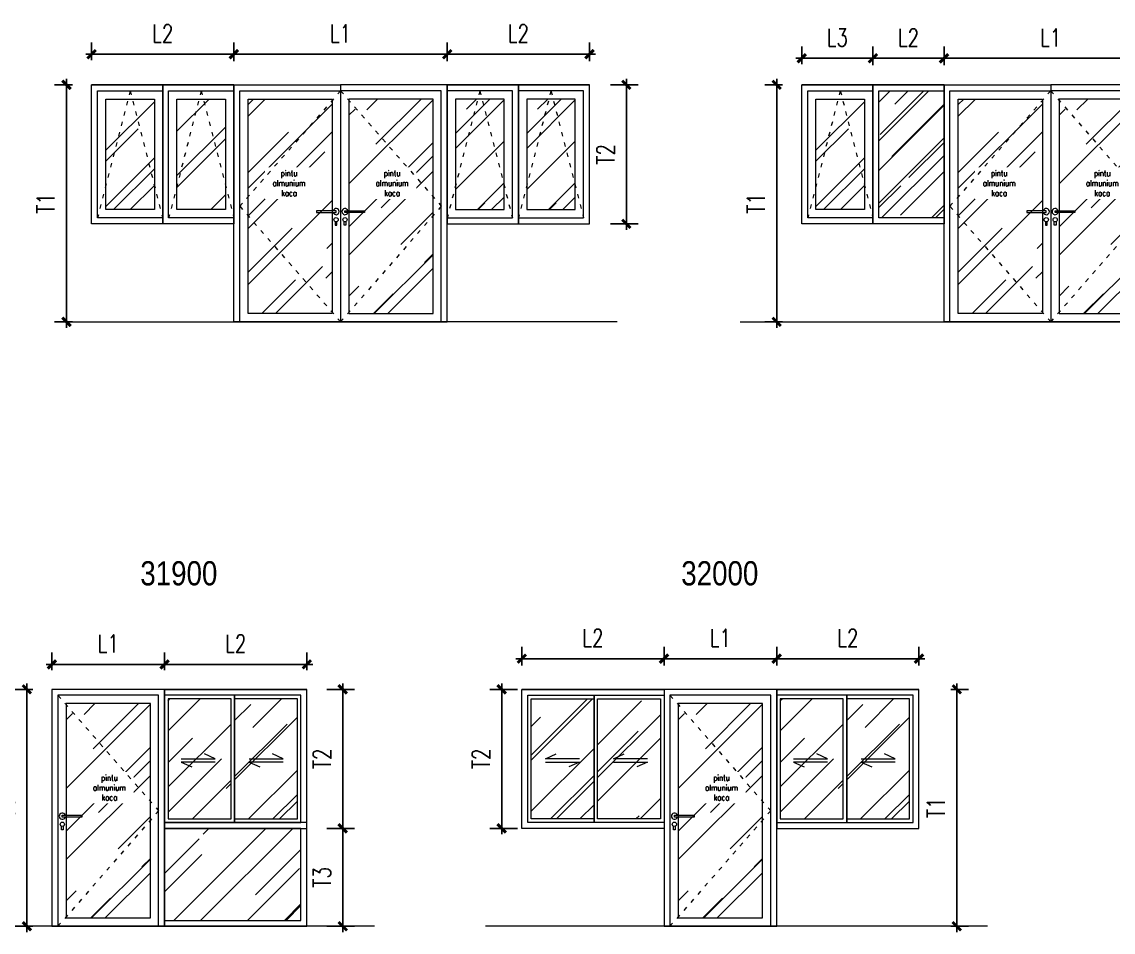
# Model space of a CAD drawing. Header units: centimetres. Extents: x 241563 to 294181, y -34797 to 61752.
# Drawn here: x 253709 to 262915, y 6713 to 14398 of the extents above; entities that cross this region are included whole.
import ezdxf

# ---------------------------------------------------------------- set-up
doc = ezdxf.new("R2010")
doc.units = ezdxf.units.CM
doc.header["$MEASUREMENT"] = 0
doc.linetypes.add('ACAD_ISO03W100', pattern=[30, 12, -18])
doc.layers.add('0.00', color=130, linetype='Continuous', lineweight=0)
doc.layers.add('0.09', color=30, linetype='Continuous', lineweight=9)
doc.styles.add('51DIM', font='SIMPLEX.shx', dxfattribs={"width": 0.85})
doc.styles.add('ISO', font='ARIALN.TTF')
doc.styles.add('TEXT', font='simplex.shx', dxfattribs={"width": 0.75})
doc.dimstyles.new('D100B', dxfattribs={"dimscale": 100, "dimtxt": 1.5, "dimasz": 0.5, "dimexe": 1, "dimexo": 2, "dimgap": 1, "dimtad": 1, "dimdec": 0, "dimzin": 0, "dimdsep": 46, "dimtxsty": 'TEXT', "dimblk1": 'tick', "dimblk2": 'tick', "dimsah": 1, "dimcen": 0, "dimclre": 15, "dimadec": 0, "dimazin": 0, "dimtfac": 1, "dimtdec": 0, "dimtix": 1, "dimtmove": 2, "dimatfit": 3, "dimldrblk": 'tick', "dimfxl": 1, "dimtolj": 1, "dimtzin": 0, "dimarcsym": 0})
pattern_1 = [(45, (2066.2, -5092.07), (424.2641, 1131.37085), [7500, -1000, 2500, -500]), (45, (2359.66, -4445.1), (-823.7794, 116.6726), [1500, -165, 3000, -375]), (45, (1942.46, -4614.77), (1601.59686, 2075.3584), [4000, -700, 2000, -500])]
pattern_2 = [(45, (2666.2, -5092.07), (424.2641, 1131.37085), [7500, -1000, 2500, -500]), (45, (2959.66, -4445.1), (-823.7794, 116.6726), [1500, -165, 3000, -375]), (45, (2542.46, -4614.77), (1601.59686, 2075.3584), [4000, -700, 2000, -500])]
pattern_3 = [(45, (8056.57, -5092.07), (424.2641, 1131.37085), [7500, -1000, 2500, -500]), (45, (8350, -4445.1), (-823.7794, 116.6726), [1500, -165, 3000, -375]), (45, (7932.82, -4614.77), (1601.59686, 2075.3584), [4000, -700, 2000, -500])]
pattern_4 = [(45, (-14258.4, -10247.63), (424.2641, 1131.37085), [7500, -1000, 2500, -500]), (45, (-13964.96, -9600.6), (-823.7794, 116.6726), [1500, -165, 3000, -375]), (45, (-14382.15, -9770.34), (1601.59686, 2075.3584), [4000, -700, 2000, -500])]

# ---------------------------------------------------------------- blocks, each defined once
blk = doc.blocks.new('tick')
for p, q in [((-1, 0), (1, 0)), ((0, 1), (0, -1))]:
    blk.add_line(p, q)
at = {"const_width": 0.5}
blk.add_lwpolyline([(-0.71, -0.71), (0.71, 0.71)], dxfattribs=at)
blk = doc.blocks.new('*D122')
at = {"color": 15, "linetype": 'Continuous', "lineweight": -2, "ltscale": 2, "transparency": 16777216}
for p, q in [((254097.4, 13866), (253985.8, 13866)), ((254097.4, 11866), (253985.8, 11866))]:
    blk.add_line(p, q, dxfattribs=at)
at = {"color": 0, "linetype": 'Continuous', "lineweight": -2, "ltscale": 2, "transparency": 16777216}
blk.add_line((254085.8, 13816), (254085.8, 11916), dxfattribs=at)
at = {"layer": 'Defpoints', "color": 0, "linetype": 'Continuous', "ltscale": 2, "transparency": 16777216}
for p in [(254297.4, 13866), (254085.8, 11866), (254297.4, 11866)]:
    blk.add_point(p, dxfattribs=at)
at = {"color": 0, "linetype": 'Continuous', "lineweight": -2, "ltscale": 2, "transparency": 16777216, "xscale": 50, "yscale": 50, "zscale": 50}
for p, rotation in [((254085.8, 13866), 90), ((254085.8, 11866), 270)]:
    blk.add_blockref('tick', p, dxfattribs=dict(at, rotation=rotation))
at = {"color": 0, "linetype": 'Continuous', "ltscale": 2, "transparency": 16777216, "insert": (253910.8, 12866), "char_height": 150, "attachment_point": 5, "rotation": 90, "style": 'TEXT'}
blk.add_mtext('\\A1;T1', dxfattribs=at)
blk = doc.blocks.new('*D123')
at = {"color": 15, "linetype": 'Continuous', "lineweight": -2, "ltscale": 2, "transparency": 16777216}
for p, q in [((258674.1, 13866), (258908.1, 13866)), ((258674.1, 12692.6), (258908.1, 12692.6))]:
    blk.add_line(p, q, dxfattribs=at)
at = {"color": 0, "linetype": 'Continuous', "lineweight": -2, "ltscale": 2, "transparency": 16777216}
blk.add_line((258808.1, 12742.6), (258808.1, 13816), dxfattribs=at)
at = {"layer": 'Defpoints', "color": 0, "linetype": 'Continuous', "ltscale": 2, "transparency": 16777216}
for p in [(258474.1, 13866), (258808.1, 13866), (258474.1, 12692.6)]:
    blk.add_point(p, dxfattribs=at)
at = {"color": 0, "linetype": 'Continuous', "lineweight": -2, "ltscale": 2, "transparency": 16777216, "xscale": 50, "yscale": 50, "zscale": 50}
for p, rotation in [((258808.1, 13866), 90), ((258808.1, 12692.6), 270)]:
    blk.add_blockref('tick', p, dxfattribs=dict(at, rotation=rotation))
at = {"color": 0, "linetype": 'Continuous', "ltscale": 2, "transparency": 16777216, "insert": (258633.1, 13279.3), "char_height": 150, "attachment_point": 5, "rotation": 90, "style": 'TEXT'}
blk.add_mtext('\\A1;T2', dxfattribs=at)
blk = doc.blocks.new('*D124')
at = {"color": 15, "linetype": 'Continuous', "lineweight": -2, "ltscale": 2, "transparency": 16777216}
for p, q in [((254297.4, 14099), (254297.4, 14224.7)), ((255497.4, 14066), (255497.4, 14224.7))]:
    blk.add_line(p, q, dxfattribs=at)
at = {"color": 0, "linetype": 'Continuous', "lineweight": -2, "ltscale": 2, "transparency": 16777216}
blk.add_line((254347.4, 14124.7), (255447.4, 14124.7), dxfattribs=at)
at = {"layer": 'Defpoints', "color": 0, "linetype": 'Continuous', "ltscale": 2, "transparency": 16777216}
for p in [(255497.4, 14124.7), (254297.4, 13899), (255497.4, 13866)]:
    blk.add_point(p, dxfattribs=at)
at = {"color": 0, "linetype": 'Continuous', "lineweight": -2, "ltscale": 2, "transparency": 16777216, "xscale": 50, "yscale": 50, "zscale": 50, "rotation": 180}
blk.add_blockref('tick', (254297.4, 14124.7), dxfattribs=at)
at = {"color": 0, "linetype": 'Continuous', "lineweight": -2, "ltscale": 2, "transparency": 16777216, "xscale": 50, "yscale": 50, "zscale": 50}
blk.add_blockref('tick', (255497.4, 14124.7), dxfattribs=at)
at = {"color": 0, "linetype": 'Continuous', "ltscale": 2, "transparency": 16777216, "insert": (254897.4, 14299.7), "char_height": 150, "attachment_point": 5, "style": 'TEXT'}
blk.add_mtext('\\A1;L2', dxfattribs=at)
blk = doc.blocks.new('*D125')
at = {"color": 15, "linetype": 'Continuous', "lineweight": -2, "ltscale": 2, "transparency": 16777216}
for p, q in [((255497.4, 14066), (255497.4, 14224.7)), ((257297.4, 14066), (257297.4, 14224.7))]:
    blk.add_line(p, q, dxfattribs=at)
at = {"color": 0, "linetype": 'Continuous', "lineweight": -2, "ltscale": 2, "transparency": 16777216}
blk.add_line((255547.4, 14124.7), (257247.4, 14124.7), dxfattribs=at)
at = {"layer": 'Defpoints', "color": 0, "linetype": 'Continuous', "ltscale": 2, "transparency": 16777216}
for p in [(257297.4, 14124.7), (255497.4, 13866), (257297.4, 13866)]:
    blk.add_point(p, dxfattribs=at)
at = {"color": 0, "linetype": 'Continuous', "lineweight": -2, "ltscale": 2, "transparency": 16777216, "xscale": 50, "yscale": 50, "zscale": 50, "rotation": 180}
blk.add_blockref('tick', (255497.4, 14124.7), dxfattribs=at)
at = {"color": 0, "linetype": 'Continuous', "lineweight": -2, "ltscale": 2, "transparency": 16777216, "xscale": 50, "yscale": 50, "zscale": 50}
blk.add_blockref('tick', (257297.4, 14124.7), dxfattribs=at)
at = {"color": 0, "linetype": 'Continuous', "ltscale": 2, "transparency": 16777216, "insert": (256397.4, 14299.7), "char_height": 150, "attachment_point": 5, "style": 'TEXT'}
blk.add_mtext('\\A1;L1', dxfattribs=at)
blk = doc.blocks.new('*D126')
at = {"color": 15, "linetype": 'Continuous', "lineweight": -2, "ltscale": 2, "transparency": 16777216}
for p, q in [((257297.4, 14066), (257297.4, 14224.7)), ((258497.4, 14066), (258497.4, 14224.7))]:
    blk.add_line(p, q, dxfattribs=at)
at = {"color": 0, "linetype": 'Continuous', "lineweight": -2, "ltscale": 2, "transparency": 16777216}
blk.add_line((257347.4, 14124.7), (258447.4, 14124.7), dxfattribs=at)
at = {"layer": 'Defpoints', "color": 0, "linetype": 'Continuous', "ltscale": 2, "transparency": 16777216}
for p in [(258497.4, 14124.7), (257297.4, 13866), (258497.4, 13866)]:
    blk.add_point(p, dxfattribs=at)
at = {"color": 0, "linetype": 'Continuous', "lineweight": -2, "ltscale": 2, "transparency": 16777216, "xscale": 50, "yscale": 50, "zscale": 50, "rotation": 180}
blk.add_blockref('tick', (257297.4, 14124.7), dxfattribs=at)
at = {"color": 0, "linetype": 'Continuous', "lineweight": -2, "ltscale": 2, "transparency": 16777216, "xscale": 50, "yscale": 50, "zscale": 50}
blk.add_blockref('tick', (258497.4, 14124.7), dxfattribs=at)
at = {"color": 0, "linetype": 'Continuous', "ltscale": 2, "transparency": 16777216, "insert": (257897.4, 14299.7), "char_height": 150, "attachment_point": 5, "style": 'TEXT'}
blk.add_mtext('\\A1;L2', dxfattribs=at)
blk = doc.blocks.new('*D127')
at = {"color": 15, "linetype": 'Continuous', "lineweight": -2, "ltscale": 2, "transparency": 16777216}
for p, q in [((260087.8, 13866), (259976.2, 13866)), ((260087.8, 11866), (259976.2, 11866))]:
    blk.add_line(p, q, dxfattribs=at)
at = {"color": 0, "linetype": 'Continuous', "lineweight": -2, "ltscale": 2, "transparency": 16777216}
blk.add_line((260076.2, 13816), (260076.2, 11916), dxfattribs=at)
at = {"layer": 'Defpoints', "color": 0, "linetype": 'Continuous', "ltscale": 2, "transparency": 16777216}
for p in [(260287.8, 13866), (260076.2, 11866), (260287.8, 11866)]:
    blk.add_point(p, dxfattribs=at)
at = {"color": 0, "linetype": 'Continuous', "lineweight": -2, "ltscale": 2, "transparency": 16777216, "xscale": 50, "yscale": 50, "zscale": 50}
for p, rotation in [((260076.2, 13866), 90), ((260076.2, 11866), 270)]:
    blk.add_blockref('tick', p, dxfattribs=dict(at, rotation=rotation))
at = {"color": 0, "linetype": 'Continuous', "ltscale": 2, "transparency": 16777216, "insert": (259901.2, 12866), "char_height": 150, "attachment_point": 5, "rotation": 90, "style": 'TEXT'}
blk.add_mtext('\\A1;T1', dxfattribs=at)
blk = doc.blocks.new('*D129')
at = {"color": 15, "linetype": 'Continuous', "lineweight": -2, "ltscale": 2, "transparency": 16777216}
for p, q in [((260287.8, 14064.5), (260287.8, 14190.1)), ((260887.8, 14031.4), (260887.8, 14190.1))]:
    blk.add_line(p, q, dxfattribs=at)
at = {"color": 0, "linetype": 'Continuous', "lineweight": -2, "ltscale": 2, "transparency": 16777216}
blk.add_line((260337.8, 14090.1), (260837.8, 14090.1), dxfattribs=at)
at = {"layer": 'Defpoints', "color": 0, "linetype": 'Continuous', "ltscale": 2, "transparency": 16777216}
for p in [(260887.8, 14090.1), (260287.8, 13864.5), (260887.8, 13831.4)]:
    blk.add_point(p, dxfattribs=at)
at = {"color": 0, "linetype": 'Continuous', "lineweight": -2, "ltscale": 2, "transparency": 16777216, "xscale": 50, "yscale": 50, "zscale": 50, "rotation": 180}
blk.add_blockref('tick', (260287.8, 14090.1), dxfattribs=at)
at = {"color": 0, "linetype": 'Continuous', "lineweight": -2, "ltscale": 2, "transparency": 16777216, "xscale": 50, "yscale": 50, "zscale": 50}
blk.add_blockref('tick', (260887.8, 14090.1), dxfattribs=at)
at = {"color": 0, "linetype": 'Continuous', "ltscale": 2, "transparency": 16777216, "insert": (260587.8, 14265.1), "char_height": 150, "attachment_point": 5, "style": 'TEXT'}
blk.add_mtext('\\A1;L3', dxfattribs=at)
blk = doc.blocks.new('*D130')
at = {"color": 15, "linetype": 'Continuous', "lineweight": -2, "ltscale": 2, "transparency": 16777216}
for p, q in [((261487.8, 14031.4), (261487.8, 14190.1)), ((263287.8, 14031.4), (263287.8, 14190.1))]:
    blk.add_line(p, q, dxfattribs=at)
at = {"color": 0, "linetype": 'Continuous', "lineweight": -2, "ltscale": 2, "transparency": 16777216}
blk.add_line((261537.8, 14090.1), (263237.8, 14090.1), dxfattribs=at)
at = {"layer": 'Defpoints', "color": 0, "linetype": 'Continuous', "ltscale": 2, "transparency": 16777216}
for p in [(263287.8, 14090.1), (261487.8, 13831.4), (263287.8, 13831.4)]:
    blk.add_point(p, dxfattribs=at)
at = {"color": 0, "linetype": 'Continuous', "lineweight": -2, "ltscale": 2, "transparency": 16777216, "xscale": 50, "yscale": 50, "zscale": 50, "rotation": 180}
blk.add_blockref('tick', (261487.8, 14090.1), dxfattribs=at)
at = {"color": 0, "linetype": 'Continuous', "lineweight": -2, "ltscale": 2, "transparency": 16777216, "xscale": 50, "yscale": 50, "zscale": 50}
blk.add_blockref('tick', (263287.8, 14090.1), dxfattribs=at)
at = {"color": 0, "linetype": 'Continuous', "ltscale": 2, "transparency": 16777216, "insert": (262387.8, 14265.1), "char_height": 150, "attachment_point": 5, "style": 'TEXT'}
blk.add_mtext('\\A1;L1', dxfattribs=at)
blk = doc.blocks.new('*D151')
at = {"color": 15, "linetype": 'Continuous', "lineweight": -2, "ltscale": 2, "transparency": 16777216}
for p, q in [((253763, 8763.3), (253651.4, 8763.3)), ((253763, 6763.3), (253651.4, 6763.3))]:
    blk.add_line(p, q, dxfattribs=at)
at = {"color": 0, "linetype": 'Continuous', "lineweight": -2, "ltscale": 2, "transparency": 16777216}
blk.add_line((253751.4, 8713.3), (253751.4, 6813.3), dxfattribs=at)
at = {"layer": 'Defpoints', "color": 0, "linetype": 'Continuous', "ltscale": 2, "transparency": 16777216}
for p in [(253963, 8763.3), (253751.4, 6763.3), (253963, 6763.3)]:
    blk.add_point(p, dxfattribs=at)
at = {"color": 0, "linetype": 'Continuous', "lineweight": -2, "ltscale": 2, "transparency": 16777216, "xscale": 50, "yscale": 50, "zscale": 50}
for p, rotation in [((253751.4, 8763.3), 90), ((253751.4, 6763.3), 270)]:
    blk.add_blockref('tick', p, dxfattribs=dict(at, rotation=rotation))
at = {"color": 0, "linetype": 'Continuous', "ltscale": 2, "transparency": 16777216, "insert": (253576.4, 7763.3), "char_height": 150, "attachment_point": 5, "rotation": 90, "style": 'TEXT'}
blk.add_mtext('\\A1;T1', dxfattribs=at)
blk = doc.blocks.new('*D152')
at = {"color": 15, "linetype": 'Continuous', "lineweight": -2, "ltscale": 2, "transparency": 16777216}
for p, q in [((253963, 8963.3), (253963, 9074)), ((254913, 8963.3), (254913, 9074))]:
    blk.add_line(p, q, dxfattribs=at)
at = {"color": 0, "linetype": 'Continuous', "lineweight": -2, "ltscale": 2, "transparency": 16777216}
blk.add_line((254013, 8974), (254863, 8974), dxfattribs=at)
at = {"layer": 'Defpoints', "color": 0, "linetype": 'Continuous', "ltscale": 2, "transparency": 16777216}
for p in [(254913, 8974), (253963, 8763.3), (254913, 8763.3)]:
    blk.add_point(p, dxfattribs=at)
at = {"color": 0, "linetype": 'Continuous', "lineweight": -2, "ltscale": 2, "transparency": 16777216, "xscale": 50, "yscale": 50, "zscale": 50, "rotation": 180}
blk.add_blockref('tick', (253963, 8974), dxfattribs=at)
at = {"color": 0, "linetype": 'Continuous', "lineweight": -2, "ltscale": 2, "transparency": 16777216, "xscale": 50, "yscale": 50, "zscale": 50}
blk.add_blockref('tick', (254913, 8974), dxfattribs=at)
at = {"color": 0, "linetype": 'Continuous', "ltscale": 2, "transparency": 16777216, "insert": (254438, 9149), "char_height": 150, "attachment_point": 5, "style": 'TEXT'}
blk.add_mtext('\\A1;L1', dxfattribs=at)
blk = doc.blocks.new('*D153')
at = {"color": 15, "linetype": 'Continuous', "lineweight": -2, "ltscale": 2, "transparency": 16777216}
for p, q in [((254913, 8963.3), (254913, 9074)), ((256113, 8963.3), (256113, 9074))]:
    blk.add_line(p, q, dxfattribs=at)
at = {"color": 0, "linetype": 'Continuous', "lineweight": -2, "ltscale": 2, "transparency": 16777216}
blk.add_line((254963, 8974), (256063, 8974), dxfattribs=at)
at = {"layer": 'Defpoints', "color": 0, "linetype": 'Continuous', "ltscale": 2, "transparency": 16777216}
for p in [(256113, 8974), (254913, 8763.3), (256113, 8763.3)]:
    blk.add_point(p, dxfattribs=at)
at = {"color": 0, "linetype": 'Continuous', "lineweight": -2, "ltscale": 2, "transparency": 16777216, "xscale": 50, "yscale": 50, "zscale": 50, "rotation": 180}
blk.add_blockref('tick', (254913, 8974), dxfattribs=at)
at = {"color": 0, "linetype": 'Continuous', "lineweight": -2, "ltscale": 2, "transparency": 16777216, "xscale": 50, "yscale": 50, "zscale": 50}
blk.add_blockref('tick', (256113, 8974), dxfattribs=at)
at = {"color": 0, "linetype": 'Continuous', "ltscale": 2, "transparency": 16777216, "insert": (255513, 9149), "char_height": 150, "attachment_point": 5, "style": 'TEXT'}
blk.add_mtext('\\A1;L2', dxfattribs=at)
blk = doc.blocks.new('*D154')
at = {"color": 15, "linetype": 'Continuous', "lineweight": -2, "ltscale": 2, "transparency": 16777216}
for p, q in [((256281.7, 8763.3), (256515.6, 8763.3)), ((256281.7, 7589.9), (256515.6, 7589.9))]:
    blk.add_line(p, q, dxfattribs=at)
at = {"color": 0, "linetype": 'Continuous', "lineweight": -2, "ltscale": 2, "transparency": 16777216}
blk.add_line((256415.6, 7639.9), (256415.6, 8713.3), dxfattribs=at)
at = {"layer": 'Defpoints', "color": 0, "linetype": 'Continuous', "ltscale": 2, "transparency": 16777216}
for p in [(256081.7, 8763.3), (256415.6, 8763.3), (256081.7, 7589.9)]:
    blk.add_point(p, dxfattribs=at)
at = {"color": 0, "linetype": 'Continuous', "lineweight": -2, "ltscale": 2, "transparency": 16777216, "xscale": 50, "yscale": 50, "zscale": 50}
for p, rotation in [((256415.6, 8763.3), 90), ((256415.6, 7589.9), 270)]:
    blk.add_blockref('tick', p, dxfattribs=dict(at, rotation=rotation))
at = {"color": 0, "linetype": 'Continuous', "ltscale": 2, "transparency": 16777216, "insert": (256240.6, 8176.6), "char_height": 150, "attachment_point": 5, "rotation": 90, "style": 'TEXT'}
blk.add_mtext('\\A1;T2', dxfattribs=at)
blk = doc.blocks.new('*D159')
at = {"color": 15, "linetype": 'Continuous', "lineweight": -2, "ltscale": 2, "transparency": 16777216}
for p, q in [((257926.3, 8963.3), (257926.3, 9122.1)), ((259126.3, 8963.3), (259126.3, 9122.1))]:
    blk.add_line(p, q, dxfattribs=at)
at = {"color": 0, "linetype": 'Continuous', "lineweight": -2, "ltscale": 2, "transparency": 16777216}
blk.add_line((257976.3, 9022.1), (259076.3, 9022.1), dxfattribs=at)
at = {"layer": 'Defpoints', "color": 0, "linetype": 'Continuous', "ltscale": 2, "transparency": 16777216}
for p in [(259126.3, 9022.1), (257926.3, 8763.3), (259126.3, 8763.3)]:
    blk.add_point(p, dxfattribs=at)
at = {"color": 0, "linetype": 'Continuous', "lineweight": -2, "ltscale": 2, "transparency": 16777216, "xscale": 50, "yscale": 50, "zscale": 50, "rotation": 180}
blk.add_blockref('tick', (257926.3, 9022.1), dxfattribs=at)
at = {"color": 0, "linetype": 'Continuous', "lineweight": -2, "ltscale": 2, "transparency": 16777216, "xscale": 50, "yscale": 50, "zscale": 50}
blk.add_blockref('tick', (259126.3, 9022.1), dxfattribs=at)
at = {"color": 0, "linetype": 'Continuous', "ltscale": 2, "transparency": 16777216, "insert": (258526.3, 9197.1), "char_height": 150, "attachment_point": 5, "style": 'TEXT'}
blk.add_mtext('\\A1;L2', dxfattribs=at)
blk = doc.blocks.new('*D155')
at = {"color": 15, "linetype": 'Continuous', "lineweight": -2, "ltscale": 2, "transparency": 16777216}
for p, q in [((259126.3, 8963.3), (259126.3, 9122.1)), ((260076.3, 8963.3), (260076.3, 9122.1))]:
    blk.add_line(p, q, dxfattribs=at)
at = {"color": 0, "linetype": 'Continuous', "lineweight": -2, "ltscale": 2, "transparency": 16777216}
blk.add_line((259176.3, 9022.1), (260026.3, 9022.1), dxfattribs=at)
at = {"layer": 'Defpoints', "color": 0, "linetype": 'Continuous', "ltscale": 2, "transparency": 16777216}
for p in [(260076.3, 9022.1), (259126.3, 8763.3), (260076.3, 8763.3)]:
    blk.add_point(p, dxfattribs=at)
at = {"color": 0, "linetype": 'Continuous', "lineweight": -2, "ltscale": 2, "transparency": 16777216, "xscale": 50, "yscale": 50, "zscale": 50, "rotation": 180}
blk.add_blockref('tick', (259126.3, 9022.1), dxfattribs=at)
at = {"color": 0, "linetype": 'Continuous', "lineweight": -2, "ltscale": 2, "transparency": 16777216, "xscale": 50, "yscale": 50, "zscale": 50}
blk.add_blockref('tick', (260076.3, 9022.1), dxfattribs=at)
at = {"color": 0, "linetype": 'Continuous', "ltscale": 2, "transparency": 16777216, "insert": (259601.3, 9197.1), "char_height": 150, "attachment_point": 5, "style": 'TEXT'}
blk.add_mtext('\\A1;L1', dxfattribs=at)
blk = doc.blocks.new('*D156')
at = {"color": 15, "linetype": 'Continuous', "lineweight": -2, "ltscale": 2, "transparency": 16777216}
for p, q in [((260076.3, 8963.3), (260076.3, 9122.1)), ((261276.3, 8963.3), (261276.3, 9122.1))]:
    blk.add_line(p, q, dxfattribs=at)
at = {"color": 0, "linetype": 'Continuous', "lineweight": -2, "ltscale": 2, "transparency": 16777216}
blk.add_line((260126.3, 9022.1), (261226.3, 9022.1), dxfattribs=at)
at = {"layer": 'Defpoints', "color": 0, "linetype": 'Continuous', "ltscale": 2, "transparency": 16777216}
for p in [(261276.3, 9022.1), (260076.3, 8763.3), (261276.3, 8763.3)]:
    blk.add_point(p, dxfattribs=at)
at = {"color": 0, "linetype": 'Continuous', "lineweight": -2, "ltscale": 2, "transparency": 16777216, "xscale": 50, "yscale": 50, "zscale": 50, "rotation": 180}
blk.add_blockref('tick', (260076.3, 9022.1), dxfattribs=at)
at = {"color": 0, "linetype": 'Continuous', "lineweight": -2, "ltscale": 2, "transparency": 16777216, "xscale": 50, "yscale": 50, "zscale": 50}
blk.add_blockref('tick', (261276.3, 9022.1), dxfattribs=at)
at = {"color": 0, "linetype": 'Continuous', "ltscale": 2, "transparency": 16777216, "insert": (260676.3, 9197.1), "char_height": 150, "attachment_point": 5, "style": 'TEXT'}
blk.add_mtext('\\A1;L2', dxfattribs=at)
blk = doc.blocks.new('*D157')
at = {"color": 15, "linetype": 'Continuous', "lineweight": -2, "ltscale": 2, "transparency": 16777216}
for p, q in [((257890.7, 8763.3), (257656.8, 8763.3)), ((257890.7, 7589.9), (257656.8, 7589.9))]:
    blk.add_line(p, q, dxfattribs=at)
at = {"color": 0, "linetype": 'Continuous', "lineweight": -2, "ltscale": 2, "transparency": 16777216}
blk.add_line((257756.8, 7639.9), (257756.8, 8713.3), dxfattribs=at)
at = {"layer": 'Defpoints', "color": 0, "linetype": 'Continuous', "ltscale": 2, "transparency": 16777216}
for p in [(257756.8, 8763.3), (258090.7, 8763.3), (258090.7, 7589.9)]:
    blk.add_point(p, dxfattribs=at)
at = {"color": 0, "linetype": 'Continuous', "lineweight": -2, "ltscale": 2, "transparency": 16777216, "xscale": 50, "yscale": 50, "zscale": 50}
for p, rotation in [((257756.8, 8763.3), 90), ((257756.8, 7589.9), 270)]:
    blk.add_blockref('tick', p, dxfattribs=dict(at, rotation=rotation))
at = {"color": 0, "linetype": 'Continuous', "ltscale": 2, "transparency": 16777216, "insert": (257581.8, 8176.6), "char_height": 150, "attachment_point": 5, "rotation": 90, "style": 'TEXT'}
blk.add_mtext('\\A1;T2', dxfattribs=at)
blk = doc.blocks.new('*D158')
at = {"color": 15, "linetype": 'Continuous', "lineweight": -2, "ltscale": 2, "transparency": 16777216}
for p, q in [((261583.9, 8763.3), (261695.5, 8763.3)), ((261583.9, 6763.3), (261695.5, 6763.3))]:
    blk.add_line(p, q, dxfattribs=at)
at = {"color": 0, "linetype": 'Continuous', "lineweight": -2, "ltscale": 2, "transparency": 16777216}
blk.add_line((261595.5, 8713.3), (261595.5, 6813.3), dxfattribs=at)
at = {"layer": 'Defpoints', "color": 0, "linetype": 'Continuous', "ltscale": 2, "transparency": 16777216}
for p in [(261383.9, 8763.3), (261383.9, 6763.3), (261595.5, 6763.3)]:
    blk.add_point(p, dxfattribs=at)
at = {"color": 0, "linetype": 'Continuous', "lineweight": -2, "ltscale": 2, "transparency": 16777216, "xscale": 50, "yscale": 50, "zscale": 50}
for p, rotation in [((261595.5, 8763.3), 90), ((261595.5, 6763.3), 270)]:
    blk.add_blockref('tick', p, dxfattribs=dict(at, rotation=rotation))
at = {"color": 0, "linetype": 'Continuous', "ltscale": 2, "transparency": 16777216, "insert": (261420.5, 7763.3), "char_height": 150, "attachment_point": 5, "rotation": 90, "style": 'TEXT'}
blk.add_mtext('\\A1;T1', dxfattribs=at)
blk = doc.blocks.new('*D177')
at = {"color": 15, "linetype": 'Continuous', "lineweight": -2, "ltscale": 2, "transparency": 16777216}
for p, q in [((260887.8, 14064.5), (260887.8, 14190.1)), ((261487.8, 14031.4), (261487.8, 14190.1))]:
    blk.add_line(p, q, dxfattribs=at)
at = {"color": 0, "linetype": 'Continuous', "lineweight": -2, "ltscale": 2, "transparency": 16777216}
blk.add_line((260937.8, 14090.1), (261437.8, 14090.1), dxfattribs=at)
at = {"layer": 'Defpoints', "color": 0, "linetype": 'Continuous', "ltscale": 2, "transparency": 16777216}
for p in [(261487.8, 14090.1), (260887.8, 13864.5), (261487.8, 13831.4)]:
    blk.add_point(p, dxfattribs=at)
at = {"color": 0, "linetype": 'Continuous', "lineweight": -2, "ltscale": 2, "transparency": 16777216, "xscale": 50, "yscale": 50, "zscale": 50, "rotation": 180}
blk.add_blockref('tick', (260887.8, 14090.1), dxfattribs=at)
at = {"color": 0, "linetype": 'Continuous', "lineweight": -2, "ltscale": 2, "transparency": 16777216, "xscale": 50, "yscale": 50, "zscale": 50}
blk.add_blockref('tick', (261487.8, 14090.1), dxfattribs=at)
at = {"color": 0, "linetype": 'Continuous', "ltscale": 2, "transparency": 16777216, "insert": (261187.8, 14265.1), "char_height": 150, "attachment_point": 5, "style": 'TEXT'}
blk.add_mtext('\\A1;L2', dxfattribs=at)
blk = doc.blocks.new('*D180')
at = {"color": 15, "linetype": 'Continuous', "lineweight": -2, "ltscale": 2, "transparency": 16777216}
for p, q in [((256281.7, 7589.9), (256515.6, 7589.9)), ((256281.7, 6763.3), (256515.6, 6763.3))]:
    blk.add_line(p, q, dxfattribs=at)
at = {"color": 0, "linetype": 'Continuous', "lineweight": -2, "ltscale": 2, "transparency": 16777216}
blk.add_line((256415.6, 6813.3), (256415.6, 7539.9), dxfattribs=at)
at = {"layer": 'Defpoints', "color": 0, "linetype": 'Continuous', "ltscale": 2, "transparency": 16777216}
for p in [(256081.7, 7589.9), (256415.6, 7589.9), (256081.7, 6763.3)]:
    blk.add_point(p, dxfattribs=at)
at = {"color": 0, "linetype": 'Continuous', "lineweight": -2, "ltscale": 2, "transparency": 16777216, "xscale": 50, "yscale": 50, "zscale": 50}
for p, rotation in [((256415.6, 7589.9), 90), ((256415.6, 6763.3), 270)]:
    blk.add_blockref('tick', p, dxfattribs=dict(at, rotation=rotation))
at = {"color": 0, "linetype": 'Continuous', "ltscale": 2, "transparency": 16777216, "insert": (256240.6, 7176.6), "char_height": 150, "attachment_point": 5, "rotation": 90, "style": 'TEXT'}
blk.add_mtext('\\A1;T3', dxfattribs=at)

msp = doc.modelspace()

# ---------------------------------------------------------------- hatches: boundary and pattern name
at = {"layer": '0.00', "linetype": 'ACAD_ISO03W100', "ltscale": 3, "true_color": 0xf8d731}
h = msp.add_hatch(dxfattribs=at)
h.set_pattern_fill('AR-RROOF', color=40, scale=300, angle=45)
h.set_pattern_definition([(45, (1720.2, -5092.07), (254.55844, 678.8225), [4500, -600, 1500, -300]), (45, (1896.27, -4703.87), (-494.26764, 70.0036), [900, -99, 1800, -225]), (45, (1645.95, -4805.7), (960.95812, 1245.21504), [2400, -420, 1200, -300])])
h.paths.add_polyline_path([(260937.8, 13816), (261487.8, 13816), (261487.8, 12742.6), (260937.8, 12742.6)])
at = {"layer": '0.00', "linetype": 'Continuous', "ltscale": 2}
h = msp.add_hatch(dxfattribs=at)
h.set_pattern_fill('AR-RROOF', color=4, scale=500, angle=45)
h.set_pattern_definition(pattern_2)
h.paths.add_polyline_path([(254417.4, 13746), (254827.4, 13746), (254827.4, 12812.6), (254417.4, 12812.6)])
h = msp.add_hatch(dxfattribs=at)
h.set_pattern_fill('AR-RROOF', color=4, scale=500, angle=45)
h.set_pattern_definition(pattern_1)
h.paths.add_polyline_path([(255017.4, 13746), (255427.4, 13746), (255427.4, 12812.6), (255017.4, 12812.6)])
h = msp.add_hatch(dxfattribs=at)
h.set_pattern_fill('AR-RROOF', color=4, scale=500, angle=45)
h.set_pattern_definition(pattern_1)
h.paths.add_polyline_path([(256327.4, 11936), (255617.4, 11936), (255617.4, 13746), (256327.4, 13746)])
h = msp.add_hatch(dxfattribs=at)
h.set_pattern_fill('AR-RROOF', color=4, scale=500, angle=45)
h.set_pattern_definition(pattern_1)
h.paths.add_polyline_path([(256467.4, 11936), (257177.4, 11936), (257177.4, 13746), (256467.4, 13746)])
h = msp.add_hatch(dxfattribs=at)
h.set_pattern_fill('AR-RROOF', color=4, scale=500, angle=45)
h.set_pattern_definition(pattern_1)
h.paths.add_polyline_path([(257777.4, 13746), (257367.4, 13746), (257367.4, 12812.6), (257777.4, 12812.6)])
h = msp.add_hatch(dxfattribs=at)
h.set_pattern_fill('AR-RROOF', color=4, scale=500, angle=45)
h.set_pattern_definition(pattern_2)
h.paths.add_polyline_path([(258377.4, 13746), (257967.4, 13746), (257967.4, 12812.6), (258377.4, 12812.6)])
h = msp.add_hatch(dxfattribs=at)
h.set_pattern_fill('AR-RROOF', color=4, scale=500, angle=45)
h.set_pattern_definition([(45, (8656.57, -5092.07), (424.2641, 1131.37085), [7500, -1000, 2500, -500]), (45, (8950, -4445.1), (-823.7794, 116.6726), [1500, -165, 3000, -375]), (45, (8532.82, -4614.77), (1601.59686, 2075.3584), [4000, -700, 2000, -500])])
h.paths.add_polyline_path([(260407.8, 13746), (260817.8, 13746), (260817.8, 12812.6), (260407.8, 12812.6)])
h = msp.add_hatch(dxfattribs=at)
h.set_pattern_fill('AR-RROOF', color=4, scale=500, angle=45)
h.set_pattern_definition(pattern_3)
h.paths.add_polyline_path([(262317.8, 11936), (261607.8, 11936), (261607.8, 13746), (262317.8, 13746)])
h = msp.add_hatch(dxfattribs=at)
h.set_pattern_fill('AR-RROOF', color=4, scale=500, angle=45)
h.set_pattern_definition(pattern_3)
h.paths.add_polyline_path([(262457.8, 11936), (263167.8, 11936), (263167.8, 13746), (262457.8, 13746)])
h = msp.add_hatch(dxfattribs=at)
h.set_pattern_fill('AR-RROOF', color=4, scale=500, angle=45)
h.set_pattern_definition([(45, (-19421.65, -10247.63), (424.2641, 1131.37085), [7500, -1000, 2500, -500]), (45, (-19128.2, -9600.6), (-823.7794, 116.6726), [1500, -165, 3000, -375]), (45, (-19545.4, -9770.34), (1601.59686, 2075.3584), [4000, -700, 2000, -500])])
h.paths.add_polyline_path([(256033, 8683.3), (255503.9, 8683.3), (255503.9, 7669.9), (256033, 7669.9)])
h.paths.add_polyline_path([(255473.9, 8683.3), (254943, 8683.3), (254943, 7669.9), (255473.9, 7669.9)])
h = msp.add_hatch(dxfattribs=at)
h.set_pattern_fill('AR-RROOF', color=4, scale=500, angle=45)
h.set_pattern_definition(pattern_4)
h.paths.add_polyline_path([(258006.3, 8683.3), (258535.4, 8683.3), (258535.4, 7669.9), (258006.3, 7669.9)])
h.paths.add_polyline_path([(258565.4, 8683.3), (259096.3, 8683.3), (259096.3, 7669.9), (258565.4, 7669.9)])
h = msp.add_hatch(dxfattribs=at)
h.set_pattern_fill('AR-RROOF', color=4, scale=500, angle=45)
h.set_pattern_definition(pattern_4)
h.paths.add_polyline_path([(261196.3, 8683.3), (260667.2, 8683.3), (260667.2, 7669.9), (261196.3, 7669.9)])
h.paths.add_polyline_path([(260637.2, 8683.3), (260106.3, 8683.3), (260106.3, 7669.9), (260637.2, 7669.9)])
h = msp.add_hatch(dxfattribs=at)
h.set_pattern_fill('AR-RROOF', color=4, scale=500, angle=45)
h.set_pattern_definition([(45, (-318.2, -10194.7), (424.2641, 1131.37085), [7500, -1000, 2500, -500]), (45, (-24.74, -9547.7), (-823.7794, 116.6726), [1500, -165, 3000, -375]), (45, (-441.93, -9717.4), (1601.59686, 2075.3584), [4000, -700, 2000, -500])])
h.paths.add_polyline_path([(254083, 6833.3), (254793, 6833.3), (254793, 8643.3), (254083, 8643.3)])
h = msp.add_hatch(dxfattribs=at)
h.set_pattern_fill('AR-RROOF', color=4, scale=500, angle=45)
h.set_pattern_definition([(45, (4845.05, -10194.7), (424.2641, 1131.37085), [7500, -1000, 2500, -500]), (45, (5138.5, -9547.7), (-823.7794, 116.6726), [1500, -165, 3000, -375]), (45, (4721.3, -9717.4), (1601.59686, 2075.3584), [4000, -700, 2000, -500])])
h.paths.add_polyline_path([(259246.3, 6833.3), (259956.3, 6833.3), (259956.3, 8643.3), (259246.3, 8643.3)])
h = msp.add_hatch(dxfattribs=at)
h.set_pattern_fill('AR-RROOF', color=4, scale=500, angle=45)
h.set_pattern_definition([(45, (-1230.67, 14823.35), (424.2641, 1131.37085), [7500, -1000, 2500, -500]), (45, (-937.2, 15470.35), (-823.7794, 116.6726), [1500, -165, 3000, -375]), (45, (-1354.4, 15300.65), (1601.59686, 2075.3584), [4000, -700, 2000, -500])])
h.paths.add_polyline_path([(256063, 7589.9), (254913, 7589.9), (254913, 6813.3), (256063, 6813.3)])

# ---------------------------------------------------------------- linework, layer by layer
at = {"layer": '0.00', "color": 40, "linetype": 'Continuous', "ltscale": 2, "true_color": 0xf8d731}
for p, q in [((254897.4, 13866), (254297.4, 13866)), ((255497.4, 13866), (254897.4, 13866)), ((257297.4, 13866), (257897.4, 13866)), ((257897.4, 13866), (258497.4, 13866)), ((260887.8, 13866), (260287.8, 13866)), ((261487.8, 13866), (260887.8, 13866)), ((254913, 8763.3), (255513, 8763.3)), ((255513, 8763.3), (256113, 8763.3)), ((258526.3, 8763.3), (257926.3, 8763.3)), ((259126.3, 8763.3), (258526.3, 8763.3)), ((260076.3, 8763.3), (260676.3, 8763.3)), ((260676.3, 8763.3), (261276.3, 8763.3))]:
    msp.add_line(p, q, dxfattribs=at)
at = {"layer": '0.00', "color": 40, "linetype": 'Continuous', "ltscale": 0.5, "true_color": 0xf8d731}
for p, q in [((254064.3, 11866), (256699.2, 11866)), ((258730.6, 11866), (256095.7, 11866)), ((259769.2, 11866), (262689.6, 11866)), ((264721, 11866), (262086, 11866)), ((256684.9, 6763.3), (253327.6, 6763.3)), ((261854.9, 6763.3), (257620.3, 6763.3))]:
    msp.add_line(p, q, dxfattribs=at)
at = {"layer": '0.00', "color": 40, "linetype": 'Continuous', "ltscale": 2, "true_color": 0xf8d731}
for points in [[(254297.4, 13866), (254897.4, 13866), (254897.4, 12692.6), (254297.4, 12692.6)], [(254347.4, 13816), (254897.4, 13816), (254897.4, 12742.6), (254347.4, 12742.6)], [(254897.4, 13866), (255497.4, 13866), (255497.4, 12692.6), (254897.4, 12692.6)], [(254947.4, 13816), (255497.4, 13816), (255497.4, 12742.6), (254947.4, 12742.6)], [(257897.4, 13866), (257297.4, 13866), (257297.4, 12692.6), (257897.4, 12692.6)], [(257847.4, 13816), (257297.4, 13816), (257297.4, 12742.6), (257847.4, 12742.6)], [(258497.4, 13866), (257897.4, 13866), (257897.4, 12692.6), (258497.4, 12692.6)], [(258447.4, 13816), (257897.4, 13816), (257897.4, 12742.6), (258447.4, 12742.6)], [(260287.8, 13866), (260887.8, 13866), (260887.8, 12692.6), (260287.8, 12692.6)], [(260337.8, 13816), (260887.8, 13816), (260887.8, 12742.6), (260337.8, 12742.6)], [(260887.8, 13866), (261487.8, 13866), (261487.8, 12692.6), (260887.8, 12692.6)], [(260937.8, 13816), (261487.8, 13816), (261487.8, 12742.6), (260937.8, 12742.6)], [(254417.4, 13746), (254827.4, 13746), (254827.4, 12812.6), (254417.4, 12812.6)], [(255017.4, 13746), (255427.4, 13746), (255427.4, 12812.6), (255017.4, 12812.6)], [(257777.4, 13746), (257367.4, 13746), (257367.4, 12812.6), (257777.4, 12812.6)], [(258377.4, 13746), (257967.4, 13746), (257967.4, 12812.6), (258377.4, 12812.6)], [(260407.8, 13746), (260817.8, 13746), (260817.8, 12812.6), (260407.8, 12812.6)], [(255503.9, 8713.3), (254913, 8713.3), (254913, 7639.9), (255503.9, 7639.9)], [(255473.9, 8683.3), (254943, 8683.3), (254943, 7669.9), (255473.9, 7669.9)], [(256063, 8713.3), (255503.9, 8713.3), (255503.9, 7639.9), (256063, 7639.9)], [(256033, 8683.3), (255503.9, 8683.3), (255503.9, 7669.9), (256033, 7669.9)], [(257976.3, 8713.3), (258535.4, 8713.3), (258535.4, 7639.9), (257976.3, 7639.9)], [(258006.3, 8683.3), (258535.4, 8683.3), (258535.4, 7669.9), (258006.3, 7669.9)], [(258535.4, 8713.3), (259126.3, 8713.3), (259126.3, 7639.9), (258535.4, 7639.9)], [(258565.4, 8683.3), (259096.3, 8683.3), (259096.3, 7669.9), (258565.4, 7669.9)], [(260667.2, 8713.3), (260076.3, 8713.3), (260076.3, 7639.9), (260667.2, 7639.9)], [(260637.2, 8683.3), (260106.3, 8683.3), (260106.3, 7669.9), (260637.2, 7669.9)], [(261226.3, 8713.3), (260667.2, 8713.3), (260667.2, 7639.9), (261226.3, 7639.9)], [(261196.3, 8683.3), (260667.2, 8683.3), (260667.2, 7669.9), (261196.3, 7669.9)], [(256113, 7639.9), (254913, 7639.9), (254913, 6763.3), (256113, 6763.3)], [(256063, 7589.9), (254913, 7589.9), (254913, 6813.3), (256063, 6813.3)]]:
    msp.add_lwpolyline(points, close=True, dxfattribs=at)
at = {"layer": '0.00', "color": 40, "linetype": 'ACAD_ISO03W100', "ltscale": 3, "true_color": 0xf8d731}
for points in [[(254622.4, 13816), (254347.4, 12742.6)], [(254622.4, 13816), (254897.4, 12742.6)], [(255222.4, 13816), (254947.4, 12742.6)], [(255222.4, 13816), (255497.4, 12742.6)], [(257572.4, 13816), (257297.4, 12742.6)], [(257572.4, 13816), (257847.4, 12742.6)], [(258172.4, 13816), (257897.4, 12742.6)], [(258172.4, 13816), (258447.4, 12742.6)], [(260612.8, 13816), (260337.8, 12742.6)], [(260612.8, 13816), (260887.8, 12742.6)]]:
    msp.add_lwpolyline(points, dxfattribs=at)
at = {"layer": '0.00', "color": 40, "linetype": 'Continuous', "ltscale": 0.5, "true_color": 0xf8d731}
for points in [[(256397.4, 11866), (255497.4, 11866), (255497.4, 13866), (256397.4, 13866)], [(256397.4, 11866), (255547.4, 11866), (255547.4, 13816), (256397.4, 13816)], [(256397.4, 11866), (257297.4, 11866), (257297.4, 13866), (256397.4, 13866)], [(256397.4, 11866), (257247.4, 11866), (257247.4, 13816), (256397.4, 13816)], [(262387.8, 11866), (261487.8, 11866), (261487.8, 13866), (262387.8, 13866)], [(262387.8, 11866), (261537.8, 11866), (261537.8, 13816), (262387.8, 13816)], [(262387.8, 11866), (263287.8, 11866), (263287.8, 13866), (262387.8, 13866)], [(262387.8, 11866), (263237.8, 11866), (263237.8, 13816), (262387.8, 13816)], [(256327.4, 11936), (255617.4, 11936), (255617.4, 13746), (256327.4, 13746)], [(256467.4, 11936), (257177.4, 11936), (257177.4, 13746), (256467.4, 13746)], [(262317.8, 11936), (261607.8, 11936), (261607.8, 13746), (262317.8, 13746)], [(262457.8, 11936), (263167.8, 11936), (263167.8, 13746), (262457.8, 13746)], [(256360, 12803.5), (256194.7, 12803.5), (256194.7, 12787.8), (256360, 12787.8)], [(256434.9, 12803.5), (256600.2, 12803.5), (256600.2, 12787.8), (256434.9, 12787.8)], [(262350.3, 12803.5), (262185, 12803.5), (262185, 12787.8), (262350.3, 12787.8)], [(262425.3, 12803.5), (262590.6, 12803.5), (262590.6, 12787.8), (262425.3, 12787.8)], [(253963, 6763.3), (254913, 6763.3), (254913, 8763.3), (253963, 8763.3)], [(259126.3, 6763.3), (260076.3, 6763.3), (260076.3, 8763.3), (259126.3, 8763.3)], [(254013, 6763.3), (254863, 6763.3), (254863, 8713.3), (254013, 8713.3)], [(259176.3, 6763.3), (260026.3, 6763.3), (260026.3, 8713.3), (259176.3, 8713.3)], [(254083, 6833.3), (254793, 6833.3), (254793, 8643.3), (254083, 8643.3)], [(259246.3, 6833.3), (259956.3, 6833.3), (259956.3, 8643.3), (259246.3, 8643.3)], [(254050.5, 7700.9), (254215.8, 7700.9), (254215.8, 7685.1), (254050.5, 7685.1)], [(259213.7, 7700.9), (259379.1, 7700.9), (259379.1, 7685.1), (259213.7, 7685.1)]]:
    msp.add_lwpolyline(points, close=True, dxfattribs=at)
for points in [[(256352.6, 12710.4), (256352.6, 12680.6), (256367.4, 12680.6), (256367.4, 12710.4)], [(256442.3, 12710.4), (256442.3, 12680.6), (256427.5, 12680.6), (256427.5, 12710.4)], [(262342.9, 12710.4), (262342.9, 12680.6), (262357.8, 12680.6), (262357.8, 12710.4)], [(262432.7, 12710.4), (262432.7, 12680.6), (262417.8, 12680.6), (262417.8, 12710.4)], [(254057.9, 7607.8), (254057.9, 7578), (254043.1, 7578), (254043.1, 7607.8)], [(259221.2, 7607.8), (259221.2, 7578), (259206.3, 7578), (259206.3, 7607.8)]]:
    msp.add_lwpolyline(points, dxfattribs=at)
at = {"layer": '0.00', "color": 40, "linetype": 'Continuous', "ltscale": 2, "true_color": 0xf8d731}
for points in [[(255513, 8763.3), (254913, 8763.3), (254913, 7589.9), (255513, 7589.9)], [(255513, 7589.9), (256113, 7589.9), (256113, 8763.3), (255513, 8763.3)], [(258526.3, 7589.9), (257926.3, 7589.9), (257926.3, 8763.3), (258526.3, 8763.3)], [(258526.3, 8763.3), (259126.3, 8763.3), (259126.3, 7589.9), (258526.3, 7589.9)], [(260676.3, 8763.3), (260076.3, 8763.3), (260076.3, 7589.9), (260676.3, 7589.9)], [(260676.3, 7589.9), (261276.3, 7589.9), (261276.3, 8763.3), (260676.3, 8763.3)], [(255053.8, 8177.9), (255340.9, 8177.9), (255250.7, 8218.6)], [(255625.4, 8177.9), (255912.5, 8177.9), (255822.3, 8218.6)], [(258413.9, 8177.9), (258126.8, 8177.9), (258217, 8218.6)], [(258985.6, 8177.9), (258698.5, 8177.9), (258788.7, 8218.6)], [(260217, 8177.9), (260504.1, 8177.9), (260413.9, 8218.6)], [(260788.7, 8177.9), (261075.8, 8177.9), (260985.6, 8218.6)], [(255340.9, 8149), (255053.8, 8149), (255144, 8108.4)], [(255912.5, 8149), (255625.4, 8149), (255715.6, 8108.4)], [(258126.8, 8149), (258413.9, 8149), (258323.7, 8108.4)], [(258698.5, 8149), (258985.6, 8149), (258895.4, 8108.4)], [(260504.1, 8149), (260217, 8149), (260307.2, 8108.4)], [(261075.8, 8149), (260788.7, 8149), (260878.9, 8108.4)]]:
    msp.add_lwpolyline(points, dxfattribs=at)
at = {"layer": '0.00', "color": 40, "linetype": 'Continuous', "ltscale": 0.5, "true_color": 0xf8d731}
for centre in [(256360, 12727), (256434.9, 12727), (262350.3, 12727), (262425.3, 12727), (254050.5, 7624.4), (259213.7, 7624.4)]:
    msp.add_circle(centre, 18.1, dxfattribs=at)
for centre, start, end in [((256360, 12795.6), 197.67913, 162.32087), ((256434.9, 12795.6), 17.67913, 342.32087), ((262350.3, 12795.6), 197.67913, 162.32087), ((262425.3, 12795.6), 17.67913, 342.32087), ((254050.5, 7693), 17.67913, 342.32087), ((259213.7, 7693), 17.67913, 342.32087)]:
    msp.add_arc(centre, 25.9, start, end, dxfattribs=at)

# ---------------------------------------------------------------- texts
at = {"layer": '0.00', "color": 40, "linetype": 'Continuous', "ltscale": 2, "true_color": 0xf8d731, "char_height": 204.1, "width": 604.134, "attachment_point": 1, "style": 'ISO'}
for s, insert in [('31900', (254708.3, 9845)), ('32000', (259271.5, 9845))]:
    msp.add_mtext(s, dxfattribs=dict(at, insert=insert))

# ---------------------------------------------------------------- dimensions: what is measured, and where the dimension line sits
at = {"linetype": 'Continuous', "ltscale": 2}
for base, p1, p2, text, picture, middle in [((255497.4, 14124.7), (254297.4, 13899), (255497.4, 13866), 'L2', '*D124', (254897.4, 14299.7)), ((257297.4, 14124.7), (255497.4, 13866), (257297.4, 13866), 'L1', '*D125', (256397.4, 14299.7)), ((258497.4, 14124.7), (257297.4, 13866), (258497.4, 13866), 'L2', '*D126', (257897.4, 14299.7)), ((260887.8, 14090.1), (260287.8, 13864.5), (260887.8, 13831.4), 'L3', '*D129', (260587.8, 14265.1)), ((261487.8, 14090.1), (260887.8, 13864.5), (261487.8, 13831.4), 'L2', '*D177', (261187.8, 14265.1)), ((263287.8, 14090.1), (261487.8, 13831.4), (263287.8, 13831.4), 'L1', '*D130', (262387.8, 14265.1)), ((254913, 8974), (253963, 8763.3), (254913, 8763.3), 'L1', '*D152', (254438, 9149)), ((256113, 8974), (254913, 8763.3), (256113, 8763.3), 'L2', '*D153', (255513, 9149)), ((259126.3, 9022.1), (257926.3, 8763.3), (259126.3, 8763.3), 'L2', '*D159', (258526.3, 9197.1)), ((260076.3, 9022.1), (259126.3, 8763.3), (260076.3, 8763.3), 'L1', '*D155', (259601.3, 9197.1)), ((261276.3, 9022.1), (260076.3, 8763.3), (261276.3, 8763.3), 'L2', '*D156', (260676.3, 9197.1))]:
    dim = msp.add_linear_dim(base=base, p1=p1, p2=p2, text=text, dimstyle='D100B', dxfattribs=at)
    dim.commit()
    dim.dimension.update_dxf_attribs({"geometry": picture, "text_midpoint": middle})
for base, p1, p2, text, picture, middle in [((254085.8, 11866), (254297.4, 13866), (254297.4, 11866), 'T1', '*D122', (253910.8, 12866)), ((258808.1, 13866), (258474.1, 12692.6), (258474.1, 13866), 'T2', '*D123', (258633.1, 13279.3)), ((260076.2, 11866), (260287.8, 13866), (260287.8, 11866), 'T1', '*D127', (259901.2, 12866)), ((253751.4, 6763.3), (253963, 8763.3), (253963, 6763.3), 'T1', '*D151', (253576.4, 7763.3)), ((256415.6, 8763.3), (256081.7, 7589.9), (256081.7, 8763.3), 'T2', '*D154', (256240.6, 8176.6)), ((257756.8, 8763.3), (258090.7, 7589.9), (258090.7, 8763.3), 'T2', '*D157', (257581.8, 8176.6)), ((261595.5, 6763.3), (261383.9, 8763.3), (261383.9, 6763.3), 'T1', '*D158', (261420.5, 7763.3)), ((256415.6, 7589.9), (256081.7, 6763.3), (256081.7, 7589.9), 'T3', '*D180', (256240.6, 7176.6))]:
    dim = msp.add_linear_dim(base=base, p1=p1, p2=p2, angle=90, text=text, dimstyle='D100B', dxfattribs=at)
    dim.commit()
    dim.dimension.update_dxf_attribs({"geometry": picture, "text_midpoint": middle})

# ---------------------------------------------------------------- next in the draw order: texts
at = {"layer": '0.09', "color": 2, "lineweight": 18, "char_height": 50, "width": 357.616, "attachment_point": 5, "style": '51DIM', "bg_fill": 3, "box_fill_scale": 1.5, "bg_fill_color": 256, "bg_fill_transparency": 0}
for insert in [(255962.7, 13036), (256832.2, 13036), (261953.1, 13036), (262822.5, 13036), (254447.8, 7933.4), (259611, 7933.4)]:
    msp.add_mtext('{\\C256;pintu \\Palmunium \\Pkaca}', dxfattribs=dict(at, insert=insert))

# ---------------------------------------------------------------- next in the draw order: linework, layer by layer
at = {"layer": '0.00', "color": 40, "linetype": 'ACAD_ISO03W100', "ltscale": 3, "true_color": 0xf8d731}
for points in [[(256397.4, 13816), (255547.4, 12841), (256397.4, 11866)], [(256397.4, 13816), (257247.4, 12841), (256397.4, 11866)], [(262387.8, 13816), (261537.8, 12841), (262387.8, 11866)], [(262387.8, 13816), (263237.8, 12841), (262387.8, 11866)], [(254013, 8713.3), (254863, 7738.3), (254013, 6763.3)], [(259176.3, 8713.3), (260026.3, 7738.3), (259176.3, 6763.3)]]:
    msp.add_lwpolyline(points, dxfattribs=at)

doc.saveas('drawing.dxf')
